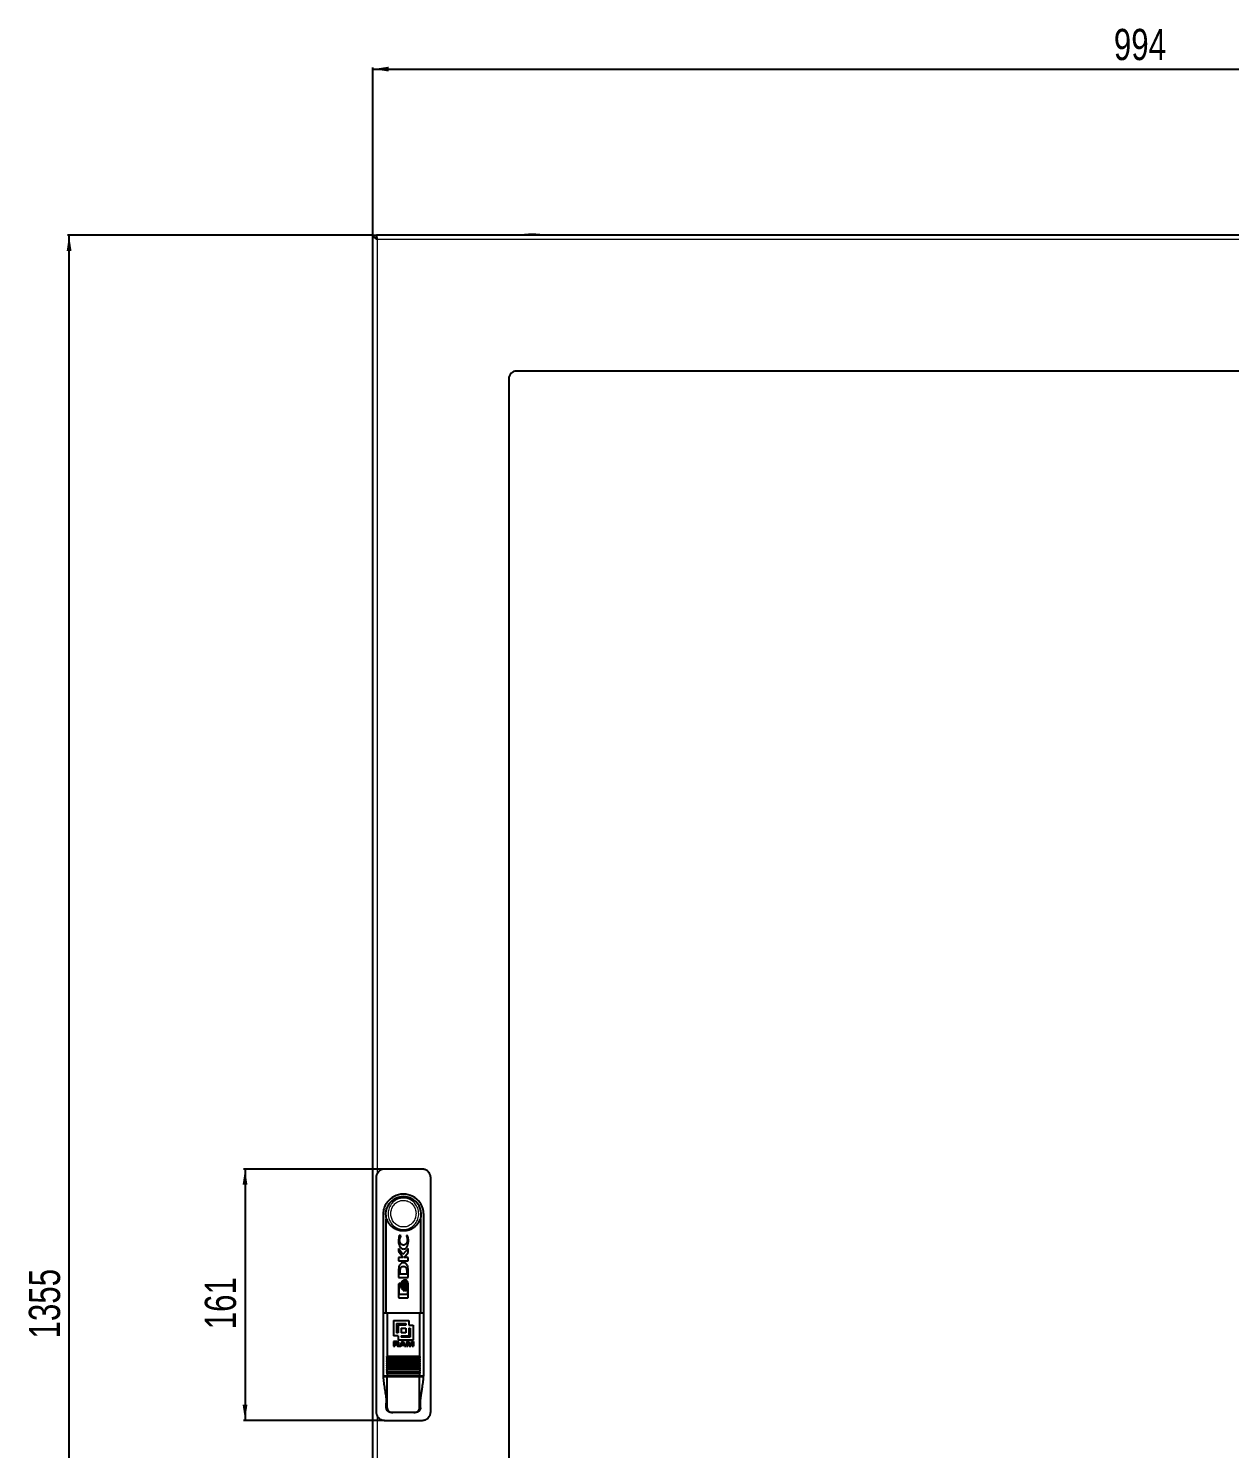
# Model space of a CAD drawing. Header units: millimetres. Extents: x -945 to 2005, y -832 to 978.
# Drawn here: x -945 to -176, y 24 to 934 of the extents above; entities that cross this region are included whole.
import ezdxf

# ---------------------------------------------------------------- set-up
doc = ezdxf.new("R2010")
doc.units = ezdxf.units.MM
doc.layers.add('FORMAT', color=7, linetype='Continuous')
doc.styles.add('SLDTEXTSTYLE0', font='TXT', dxfattribs={"width": 0.75})
doc.dimstyles.new('SLDDIMSTYLE0', dxfattribs={"dimtxt": 20, "dimasz": 10, "dimexe": 0, "dimexo": 0.0625, "dimgap": 5, "dimtad": 2, "dimdec": 1, "dimrnd": 1e-09, "dimzin": 12, "dimdsep": 46, "dimtxsty": 'SLDTEXTSTYLE0', "dimsah": 1, "dimcen": 0.09, "dimadec": 0, "dimazin": 3, "dimtfac": 1, "dimtofl": 0, "dimtmove": 0, "dimatfit": 3, "dimfxl": 0, "dimfrac": 2, "dimtolj": 1, "dimtzin": 12, "dimarcsym": 0})

# ---------------------------------------------------------------- blocks, each defined once
blk = doc.blocks.new('_D')
at = {"layer": 'FORMAT'}
for p, q in [((-724.58, 801.54), (-724.58, 909.03)), ((-724.58, 908.03), (269.42, 908.03)), ((269.42, 801.54), (269.42, 909.03))]:
    blk.add_line(p, q, dxfattribs=at)
for points in [[(-724.58, 908.03), (-714.58, 906.49), (-714.58, 909.57)], [(269.42, 908.03), (259.42, 909.57), (259.42, 906.49)]]:
    blk.add_solid(points, dxfattribs=at)
at = {"layer": 'FORMAT', "insert": (-249.75, 933.81), "char_height": 20, "attachment_point": 1, "style": 'SLDTEXTSTYLE0'}
blk.add_mtext('994', dxfattribs=at)
blk = doc.blocks.new('_D_1')
at = {"layer": 'FORMAT'}
for p, q in [((-724.59, 801.53), (-920.33, 801.53)), ((-919.33, -553.47), (-919.33, 801.53)), ((-724.59, -553.47), (-920.33, -553.47))]:
    blk.add_line(p, q, dxfattribs=at)
for points in [[(-919.33, 801.53), (-920.86, 791.53), (-917.79, 791.53)], [(-919.33, -553.47), (-917.79, -543.47), (-920.86, -543.47)]]:
    blk.add_solid(points, dxfattribs=at)
at = {"layer": 'FORMAT', "insert": (-945.11, 94.48), "char_height": 20, "attachment_point": 1, "rotation": 90, "style": 'SLDTEXTSTYLE0'}
blk.add_mtext('1355', dxfattribs=at)
blk = doc.blocks.new('_D_4')
at = {"layer": 'FORMAT'}
for p, q in [((-717.09, 203.03), (-807.58, 203.03)), ((-806.58, 203.03), (-806.58, 42.03)), ((-717.09, 42.03), (-807.58, 42.03))]:
    blk.add_line(p, q, dxfattribs=at)
for points in [[(-806.58, 203.03), (-808.12, 193.03), (-805.05, 193.03)], [(-806.58, 42.03), (-805.05, 52.03), (-808.12, 52.03)]]:
    blk.add_solid(points, dxfattribs=at)
at = {"layer": 'FORMAT', "insert": (-832.37, 100.37), "char_height": 20, "attachment_point": 1, "rotation": 90, "style": 'SLDTEXTSTYLE0'}
blk.add_mtext('161', dxfattribs=at)

msp = doc.modelspace()

# ---------------------------------------------------------------- linework, layer by layer
at = {"color": 7, "linetype": 'Continuous', "lineweight": 25}
for p, q in [((-724.58, 801.53), (-722.58, 801.53)), ((-724.58, -553.47), (-724.58, 801.53)), ((267.12, 801.53), (-722.28, 801.53)), ((-722.28, 799.8), (-722.28, 801.53)), ((177.42, 714.53), (-632.58, 714.53)), ((-637.58, 709.53), (-637.58, -461.47)), ((-693.08, 203.03), (-717.08, 203.03)), ((-722.58, 197.53), (-722.58, 47.53)), ((-687.58, 47.53), (-687.58, 197.53)), ((-718.08, 174.03), (-718.08, 71.03)), ((-692.08, 71.03), (-692.08, 174.03)), ((-716.08, 111.03), (-716.08, 171.03)), ((-716.08, 171.03), (-716.08, 171.03)), ((-694.08, 171.03), (-694.08, 111.03)), ((-694.08, 171.03), (-694.08, 171.03)), ((-707.78, 160.71), (-708.31, 157.55)), ((-706.69, 160.33), (-707.78, 160.71)), ((-706.69, 160.04), (-706.69, 160.33)), ((-702.29, 160.31), (-703.1, 160.59)), ((-703.1, 160.59), (-703.1, 160.36)), ((-701.85, 157.53), (-702.29, 160.31)), ((-705.44, 148.36), (-708.22, 152.16)), ((-708.22, 152.16), (-708.22, 150.47)), ((-708.22, 150.47), (-705.27, 146.48)), ((-705.27, 146.48), (-708.22, 146.48)), ((-708.22, 146.48), (-708.22, 144.25)), ((-701.94, 152.25), (-705.44, 148.36)), ((-704.58, 146.48), (-701.94, 149.51)), ((-701.94, 146.48), (-704.58, 146.48)), ((-701.94, 149.51), (-701.94, 152.25)), ((-701.94, 144.25), (-701.94, 146.48)), ((-708.22, 144.25), (-701.94, 144.25)), ((-708.22, 137.85), (-708.22, 133.62)), ((-707.26, 138.51), (-707.35, 137.54)), ((-707.35, 137.54), (-707.35, 135.98)), ((-702.71, 135.98), (-702.71, 137.4)), ((-701.96, 138.67), (-702.14, 140.29)), ((-701.93, 137.67), (-701.96, 138.67)), ((-701.93, 137.65), (-701.93, 137.67)), ((-701.93, 137.63), (-701.93, 137.65)), ((-701.93, 133.62), (-701.93, 137.63)), ((-708.22, 133.62), (-701.93, 133.62)), ((-708.22, 129.03), (-708.22, 121.18)), ((-707.71, 122.65), (-707.71, 128.89)), ((-707.71, 128.89), (-707.13, 128.89)), ((-707.13, 129.68), (-707.57, 129.68)), ((-707.35, 135.98), (-702.71, 135.98)), ((-707.13, 128.89), (-707.13, 129.68)), ((-705.12, 131.39), (-705.35, 131.53)), ((-704.38, 131.91), (-705.05, 131.91)), ((-704.74, 130.98), (-704.98, 131.26)), ((-704.64, 128.61), (-704.37, 130.17)), ((-704.36, 127.04), (-704.64, 128.61)), ((-704.37, 130.17), (-704.6, 130.74)), ((-703.29, 131.91), (-703.99, 131.91)), ((-701.94, 121.18), (-701.94, 129.03)), ((-702.42, 122.65), (-707.71, 122.65)), ((-707.57, 120.53), (-702.59, 120.53)), ((-705.41, 125.71), (-705.14, 125.85)), ((-705.21, 125.24), (-704.53, 125.24)), ((-704.99, 125.97), (-704.74, 126.24)), ((-704.59, 126.48), (-704.36, 127.04)), ((-704.14, 125.24), (-703.44, 125.24)), ((-702.42, 126.33), (-702.42, 122.65)), ((-718.04, 111.03), (-718.04, 70.53)), ((-718.04, 111.03), (-715.42, 111.03)), ((-715.42, 111.03), (-694.74, 111.03)), ((-715.42, 111.03), (-715.42, 83.03)), ((-694.74, 111.03), (-694.74, 83.03)), ((-694.74, 111.03), (-692.11, 111.03)), ((-692.11, 111.03), (-692.11, 70.53)), ((-711.42, 106.03), (-701.66, 106.03)), ((-711.42, 106.03), (-711.42, 96.27)), ((-709.47, 104.08), (-709.47, 98.22)), ((-709.47, 104.08), (-703.62, 104.08)), ((-708.5, 103.1), (-708.5, 98.22)), ((-703.62, 103.1), (-708.5, 103.1)), ((-706.54, 101.15), (-706.54, 98.22)), ((-706.54, 101.15), (-703.62, 101.15)), ((-703.62, 104.08), (-703.62, 103.1)), ((-703.62, 101.15), (-703.62, 98.22)), ((-701.66, 106.03), (-701.66, 103.1)), ((-701.66, 103.1), (-698.74, 103.1)), ((-701.66, 101.15), (-701.66, 96.27)), ((-701.66, 101.15), (-700.69, 101.15)), ((-700.69, 101.15), (-700.69, 95.3)), ((-698.74, 103.1), (-698.74, 93.34)), ((-708.5, 96.27), (-711.42, 96.27)), ((-709.36, 92.47), (-711.42, 92.47)), ((-711.42, 92.47), (-711.42, 89.5)), ((-710.55, 91.98), (-710.55, 91.18)), ((-710.55, 91.98), (-709.48, 91.98)), ((-709.52, 91.18), (-710.55, 91.18)), ((-708.5, 98.22), (-709.47, 98.22)), ((-708.5, 96.27), (-708.5, 93.34)), ((-698.74, 93.34), (-708.5, 93.34)), ((-706.04, 92.47), (-707.58, 89.5)), ((-703.62, 98.22), (-706.54, 98.22)), ((-706.54, 96.27), (-706.54, 95.3)), ((-706.54, 96.27), (-701.66, 96.27)), ((-700.69, 95.3), (-706.54, 95.3)), ((-706.12, 90.6), (-705.53, 91.87)), ((-705.02, 92.47), (-706.04, 92.47)), ((-705.53, 91.87), (-704.93, 90.6)), ((-703.46, 89.5), (-705.02, 92.47)), ((-701.69, 92.47), (-703.01, 92.47)), ((-703.01, 92.47), (-703.01, 89.5)), ((-702.17, 91.9), (-702.17, 89.5)), ((-702.17, 91.9), (-701.29, 89.5)), ((-700.84, 90.21), (-701.69, 92.47)), ((-699.99, 92.47), (-700.84, 90.21)), ((-700.38, 89.5), (-699.5, 91.9)), ((-698.67, 92.47), (-699.99, 92.47)), ((-699.5, 91.9), (-699.5, 89.5)), ((-698.67, 92.47), (-698.67, 89.5)), ((-715.68, 82.93), (-715.48, 82.93)), ((-694.68, 82.93), (-715.48, 82.93)), ((-711.42, 89.5), (-710.55, 89.5)), ((-710.55, 90.68), (-710.55, 89.5)), ((-710.55, 90.68), (-709.62, 90.68)), ((-708.98, 90.2), (-708.97, 89.88)), ((-708.84, 89.5), (-707.88, 89.5)), ((-708.05, 89.94), (-708.07, 90.29)), ((-708.05, 89.94), (-708.05, 89.92)), ((-707.88, 89.59), (-707.88, 89.5)), ((-707.58, 89.5), (-706.64, 89.5)), ((-706.64, 89.5), (-706.36, 90.11)), ((-706.36, 90.11), (-704.69, 90.11)), ((-704.93, 90.6), (-706.12, 90.6)), ((-704.69, 90.11), (-704.39, 89.5)), ((-704.39, 89.5), (-703.46, 89.5)), ((-703.01, 89.5), (-702.17, 89.5)), ((-701.29, 89.5), (-700.38, 89.5)), ((-699.5, 89.5), (-698.67, 89.5)), ((-694.68, 82.93), (-694.48, 82.93)), ((-694.68, 81.53), (-715.48, 81.53)), ((-694.68, 80.13), (-715.48, 80.13)), ((-694.68, 78.73), (-715.48, 78.73)), ((-694.68, 77.33), (-715.48, 77.33)), ((-694.68, 75.93), (-715.48, 75.93)), ((-694.68, 74.53), (-715.48, 74.53)), ((-694.68, 73.13), (-715.48, 73.13)), ((-694.68, 81.53), (-694.48, 81.53)), ((-694.68, 80.13), (-694.48, 80.13)), ((-694.68, 78.73), (-694.48, 78.73)), ((-694.68, 77.33), (-694.48, 77.33)), ((-694.68, 75.93), (-694.48, 75.93)), ((-694.68, 74.53), (-694.48, 74.53)), ((-694.68, 73.13), (-694.48, 73.13)), ((-718.04, 70.53), (-715.42, 70.53)), ((-718.04, 70.03), (-715.42, 70.03)), ((-716.08, 70.03), (-716.08, 70.53)), ((-715.42, 71.83), (-715.42, 70.53)), ((-715.42, 70.53), (-694.74, 70.53)), ((-715.42, 50.03), (-715.42, 70.03)), ((-715.42, 70.03), (-694.74, 70.03)), ((-694.74, 71.83), (-694.74, 70.53)), ((-694.74, 70.53), (-692.11, 70.53)), ((-694.74, 50.03), (-694.74, 70.03)), ((-694.74, 70.03), (-692.11, 70.03)), ((-694.08, 70.53), (-694.08, 70.03)), ((-716.04, 50.03), (-716.04, 53.12)), ((-711.81, 47.03), (-712.74, 47.03)), ((-698.35, 47.03), (-711.81, 47.03)), ((-697.42, 47.03), (-698.35, 47.03)), ((-694.12, 50.03), (-694.12, 53.12)), ((-717.08, 42.03), (-693.08, 42.03))]:
    msp.add_line(p, q, dxfattribs=at)
at = {"color": 8, "linetype": 'Continuous', "lineweight": 18}
for p, q in [((-622.58, 801.66), (-627.44, 801.66)), ((-622.58, 801.78), (-627.33, 801.78)), ((-617.83, 801.78), (-622.58, 801.78)), ((-617.72, 801.66), (-622.58, 801.66)), ((-721.98, 798.93), (-721.98, 200.02)), ((266.82, 798.93), (-721.98, 798.93)), ((-715.42, 83.03), (-694.74, 83.03)), ((-716.04, 50.03), (-715.42, 50.03)), ((-694.74, 50.03), (-694.12, 50.03)), ((-721.98, 45.06), (-721.98, -550.87))]:
    msp.add_line(p, q, dxfattribs=at)
at = {"color": 7, "linetype": 'Continuous', "lineweight": 25}
for centre, radius, start, end in [((-627.32, 801.66), 0.126, 96.02558, 180), ((-601.67, 801.6), 25.77, 179.86102, 180.13898), ((-622.58, 756.78), 45.25, 90.0016, 96.02558), ((-622.58, 756.78), 45.25, 83.97442, 89.9984), ((-617.84, 801.66), 0.126, 0, 83.97442), ((-643.48, 801.6), 25.77, 359.86102, 0.13898), ((-632.58, 709.53), 5, 90, 180), ((-705.08, 174.03), 11.4, 344.74488, 195.25752), ((-705.08, 174.03), 13, 35.39435, 144.60565), ((-705.08, 174.03), 13, 144.60565, 180), ((-705.08, 174.03), 13, 0, 35.39435), ((-705.08, 71.03), 13, 180, 184.41172), ((-705.08, 71.03), 13, 355.58829, 0)]:
    msp.add_arc(centre, radius, start, end, dxfattribs=at)
for points, knots in [([(-724.58, 801.53), (-724.58, 801.42), (-724.56, 801.32), (-724.5, 801.1), (-724.45, 800.99), (-724.32, 800.77), (-724.23, 800.66), (-724.05, 800.45), (-723.94, 800.34), (-723.7, 800.12), (-723.56, 800.01), (-723.28, 799.8), (-723.13, 799.69), (-722.66, 799.36), (-722.32, 799.15), (-721.98, 798.93)], [0, 0, 0, 0, 0.125, 0.125, 0.25, 0.25, 0.375, 0.375, 0.5, 0.5, 0.625, 0.625, 0.75, 0.75, 1, 1, 1, 1]), ([(-722.58, 801.53), (-722.58, 801.1), (-722.52, 800.67), (-722.29, 799.8), (-722.14, 799.37), (-721.98, 798.93)], [0, 0, 0, 0, 0.5, 0.5, 1, 1, 1, 1]), ([(-721.98, 798.93), (-722, 799.27), (-722.03, 799.61), (-722.08, 800.24), (-722.1, 800.53), (-722.15, 801.01), (-722.18, 801.2), (-722.23, 801.46), (-722.25, 801.53), (-722.28, 801.53)], [0, 0, 0, 0, 0.25, 0.25, 0.5, 0.5, 0.75, 0.75, 1, 1, 1, 1]), ([(-717.08, 203.03), (-717.23, 203.03), (-717.54, 203.02), (-718, 202.96), (-718.45, 202.87), (-718.84, 202.75), (-719.25, 202.59), (-719.66, 202.4), (-720.11, 202.13), (-720.49, 201.85), (-720.9, 201.5), (-721.33, 201.05), (-721.69, 200.55), (-722, 200.01), (-722.25, 199.44), (-722.42, 198.88), (-722.53, 198.34), (-722.57, 197.94), (-722.58, 197.63), (-722.58, 197.53)], [0, 0, 0, 0, 0.053081, 0.106545, 0.16048, 0.214809, 0.247877, 0.312184, 0.372403, 0.42961, 0.474204, 0.561178, 0.644347, 0.688941, 0.775915, 0.859084, 0.894155, 0.964599, 1, 1, 1, 1]), ([(-687.58, 197.53), (-687.58, 197.61), (-687.58, 197.84), (-687.62, 198.22), (-687.69, 198.68), (-687.79, 199.05), (-687.96, 199.57), (-688.21, 200.14), (-688.55, 200.66), (-688.92, 201.15), (-689.35, 201.6), (-689.84, 201.98), (-690.29, 202.28), (-690.7, 202.5), (-691.19, 202.71), (-691.57, 202.82), (-691.99, 202.93), (-692.47, 203.01), (-692.88, 203.03), (-693.08, 203.03)], [0, 0, 0, 0, 0.026361, 0.079299, 0.132997, 0.187473, 0.214842, 0.321014, 0.402187, 0.429556, 0.535729, 0.616903, 0.644273, 0.72354, 0.777239, 0.831716, 0.859086, 0.929219, 1, 1, 1, 1]), ([(-694.08, 171.03), (-694.09, 171.01), (-694.11, 170.93), (-694.16, 170.83), (-694.23, 170.76), (-694.29, 170.73), (-694.35, 170.73), (-694.39, 170.74), (-694.43, 170.77), (-694.47, 170.78), (-694.49, 170.82), (-694.52, 170.81), (-694.55, 170.77), (-694.63, 170.63), (-694.72, 170.42), (-694.85, 170.13), (-694.99, 169.79), (-695.18, 169.39), (-695.39, 169), (-695.64, 168.57), (-695.98, 168.05), (-696.44, 167.45), (-696.85, 166.98), (-697.22, 166.6), (-697.64, 166.2), (-698.21, 165.72), (-698.95, 165.19), (-699.61, 164.8), (-700.16, 164.53), (-700.71, 164.27), (-701.43, 164), (-702.32, 163.73), (-703.08, 163.57), (-703.7, 163.49), (-704.32, 163.42), (-705.04, 163.4), (-705.93, 163.43), (-706.72, 163.51), (-707.39, 163.64), (-708.05, 163.79), (-708.75, 164), (-709.33, 164.23), (-709.86, 164.46), (-710.19, 164.62), (-710.62, 164.85), (-710.93, 165.03), (-711.46, 165.36), (-712.04, 165.79), (-712.71, 166.36), (-713.26, 166.92), (-713.67, 167.4), (-713.99, 167.8), (-714.29, 168.22), (-714.62, 168.74), (-714.87, 169.19), (-715.04, 169.53), (-715.14, 169.74), (-715.25, 169.98), (-715.35, 170.23), (-715.46, 170.47), (-715.54, 170.64), (-715.59, 170.74), (-715.63, 170.79), (-715.65, 170.82), (-715.68, 170.8), (-715.72, 170.77), (-715.78, 170.74), (-715.84, 170.73), (-715.9, 170.74), (-715.94, 170.77), (-715.98, 170.81), (-716.03, 170.89), (-716.06, 170.98), (-716.08, 171.03)], [0, 0, 0, 0, 0.007429, 0.022366, 0.037562, 0.053017, 0.060786, 0.067374, 0.073961, 0.080589, 0.08425, 0.085866, 0.088472, 0.091878, 0.103753, 0.109329, 0.120579, 0.137541, 0.148867, 0.160012, 0.182366, 0.204942, 0.227741, 0.239178, 0.252537, 0.279364, 0.306563, 0.334141, 0.347993, 0.361602, 0.38893, 0.41664, 0.44474, 0.458856, 0.47264, 0.500321, 0.523672, 0.552117, 0.571185, 0.585017, 0.612793, 0.636229, 0.640975, 0.664789, 0.669571, 0.683938, 0.697687, 0.7253, 0.748604, 0.777009, 0.796056, 0.805201, 0.823525, 0.841971, 0.860539, 0.869844, 0.87594, 0.882036, 0.892761, 0.900541, 0.906874, 0.910301, 0.913, 0.914838, 0.9167, 0.924526, 0.932352, 0.948085, 0.955997, 0.963249, 0.970501, 0.985183, 1, 1, 1, 1]), ([(-708.31, 157.55), (-708.28, 156.96), (-708.23, 155.78), (-707.73, 154.07), (-706.99, 152.76), (-706.16, 152.11), (-705.61, 151.88), (-705.31, 151.86), (-705.16, 151.84)], [0, 0, 0, 0, 0.250282, 0.499393, 0.748791, 0.874699, 0.937286, 1, 1, 1, 1]), ([(-707.48, 157.61), (-707.45, 158.05), (-707.39, 158.92), (-706.93, 159.67), (-706.69, 160.04)], [0, 0, 0, 0, 0.500963, 1, 1, 1, 1]), ([(-705.01, 154.35), (-705.2, 154.37), (-705.57, 154.4), (-706.09, 154.66), (-706.53, 155.01), (-707, 155.6), (-707.4, 156.48), (-707.46, 157.23), (-707.48, 157.61)], [0, 0, 0, 0, 0.124416, 0.248357, 0.373982, 0.500169, 0.7494, 1, 1, 1, 1]), ([(-705.16, 151.84), (-704.85, 151.87), (-704.24, 151.93), (-703.41, 152.39), (-702.8, 153.09), (-702.25, 154.19), (-701.91, 155.7), (-701.87, 156.92), (-701.85, 157.53)], [0, 0, 0, 0, 0.125262, 0.250124, 0.375384, 0.500707, 0.750322, 1, 1, 1, 1]), ([(-702.54, 157.61), (-702.57, 157.23), (-702.62, 156.48), (-703.02, 155.61), (-703.48, 155.02), (-703.92, 154.66), (-704.44, 154.4), (-704.82, 154.37), (-705.01, 154.35)], [0, 0, 0, 0, 0.249965, 0.497821, 0.623014, 0.748581, 0.874284, 1, 1, 1, 1]), ([(-703.1, 160.36), (-702.93, 159.91), (-702.6, 159.03), (-702.56, 158.08), (-702.54, 157.61)], [0, 0, 0, 0, 0.500084, 1, 1, 1, 1]), ([(-707.57, 141.38), (-707.7, 141.11), (-707.96, 140.56), (-708.16, 139.36), (-708.2, 138.45), (-708.22, 137.85)], [0, 0, 0, 0, 0.249362, 0.499672, 1, 1, 1, 1]), ([(-702.14, 140.29), (-702.23, 140.59), (-702.41, 141.19), (-702.92, 141.98), (-703.61, 142.62), (-704.46, 143.02), (-705.41, 143.06), (-706.31, 142.75), (-707.04, 142.15), (-707.39, 141.64), (-707.57, 141.38)], [0, 0, 0, 0, 0.125557, 0.25014, 0.375477, 0.500068, 0.624419, 0.749377, 0.874071, 1, 1, 1, 1]), ([(-705.06, 140.53), (-705.34, 140.52), (-705.77, 140.51), (-706.31, 140.33), (-706.66, 140.08), (-706.91, 139.73), (-707.12, 139.21), (-707.21, 138.79), (-707.26, 138.51)], [0, 0, 0, 0, 0.249432, 0.37514, 0.499356, 0.623458, 0.749245, 1, 1, 1, 1]), ([(-702.71, 137.4), (-702.72, 137.78), (-702.74, 138.52), (-702.94, 139.48), (-703.42, 140.08), (-704.09, 140.48), (-704.67, 140.51), (-705.06, 140.53)], [0, 0, 0, 0, 0.248427, 0.497372, 0.622903, 0.74851, 1, 1, 1, 1]), ([(-707.57, 129.68), (-707.65, 129.67), (-707.82, 129.65), (-708.04, 129.5), (-708.16, 129.32), (-708.22, 129.16), (-708.22, 129.07), (-708.22, 129.03)], [0, 0, 0, 0, 0.249445, 0.498999, 0.74851, 0.873859, 1, 1, 1, 1]), ([(-705.35, 131.53), (-705.48, 131.47), (-705.74, 131.34), (-706.15, 130.93), (-706.5, 130.3), (-706.76, 129.47), (-706.78, 128.9), (-706.8, 128.61)], [0, 0, 0, 0, 0.1246, 0.248977, 0.500405, 0.749333, 1, 1, 1, 1]), ([(-706.8, 128.61), (-706.78, 128.33), (-706.76, 127.77), (-706.52, 126.95), (-706.18, 126.33), (-705.78, 125.91), (-705.53, 125.78), (-705.41, 125.71)], [0, 0, 0, 0, 0.2487307, 0.4973773, 0.750528, 0.8752331, 1, 1, 1, 1]), ([(-706.29, 128.61), (-706.24, 129.13), (-706.17, 129.91), (-705.71, 130.87), (-705.32, 131.21), (-705.12, 131.39)], [0, 0, 0, 0, 0.4989654, 0.749922, 1, 1, 1, 1]), ([(-705.14, 125.85), (-705.33, 126.02), (-705.72, 126.37), (-706.17, 127.32), (-706.24, 128.1), (-706.29, 128.61)], [0, 0, 0, 0, 0.249575, 0.500842, 1, 1, 1, 1]), ([(-704.98, 131.26), (-705.15, 131.09), (-705.49, 130.73), (-705.88, 129.83), (-705.94, 129.1), (-705.99, 128.61)], [0, 0, 0, 0, 0.2501927, 0.5001584, 1, 1, 1, 1]), ([(-705.99, 128.61), (-705.94, 128.13), (-705.88, 127.4), (-705.49, 126.5), (-705.16, 126.14), (-704.99, 125.97)], [0, 0, 0, 0, 0.499584, 0.749527, 1, 1, 1, 1]), ([(-705.47, 128.61), (-705.45, 129.03), (-705.41, 129.67), (-705.11, 130.47), (-704.87, 130.81), (-704.74, 130.98)], [0, 0, 0, 0, 0.50146, 0.750257, 1, 1, 1, 1]), ([(-704.74, 126.24), (-704.86, 126.41), (-705.1, 126.76), (-705.4, 127.56), (-705.44, 128.19), (-705.47, 128.61)], [0, 0, 0, 0, 0.250895, 0.500775, 1, 1, 1, 1]), ([(-703.71, 128.61), (-703.76, 127.96), (-703.84, 126.99), (-704.35, 125.98), (-704.77, 125.47), (-705.06, 125.32), (-705.21, 125.24)], [0, 0, 0, 0, 0.497146, 0.748374, 0.87465, 1, 1, 1, 1]), ([(-704.6, 130.74), (-704.76, 130.4), (-705.1, 129.73), (-705.13, 128.99), (-705.15, 128.61)], [0, 0, 0, 0, 0.498433, 1, 1, 1, 1]), ([(-705.15, 128.61), (-705.13, 128.23), (-705.1, 127.49), (-704.76, 126.81), (-704.59, 126.48)], [0, 0, 0, 0, 0.501471, 1, 1, 1, 1]), ([(-705.05, 131.91), (-704.92, 131.82), (-704.67, 131.64), (-704.29, 131.14), (-703.83, 130.16), (-703.76, 129.23), (-703.71, 128.61)], [0, 0, 0, 0, 0.1256783, 0.2511395, 0.5015899, 1, 1, 1, 1]), ([(-704.53, 125.24), (-704.39, 125.32), (-704.1, 125.47), (-703.68, 125.97), (-703.16, 126.99), (-703.09, 127.96), (-703.04, 128.61)], [0, 0, 0, 0, 0.125292, 0.251009, 0.501049, 1, 1, 1, 1]), ([(-703.04, 128.61), (-703.08, 129.23), (-703.15, 130.15), (-703.62, 131.14), (-703.99, 131.64), (-704.25, 131.82), (-704.38, 131.91)], [0, 0, 0, 0, 0.496168, 0.747703, 0.874111, 1, 1, 1, 1]), ([(-702.64, 128.61), (-702.69, 127.96), (-702.77, 126.99), (-703.28, 125.98), (-703.7, 125.47), (-703.99, 125.32), (-704.14, 125.24)], [0, 0, 0, 0, 0.497154, 0.74838, 0.874653, 1, 1, 1, 1]), ([(-703.99, 131.91), (-703.86, 131.82), (-703.6, 131.64), (-703.22, 131.14), (-702.76, 130.16), (-702.69, 129.23), (-702.64, 128.61)], [0, 0, 0, 0, 0.125677, 0.251137, 0.501585, 1, 1, 1, 1]), ([(-701.94, 129.03), (-701.96, 129.3), (-702.01, 129.85), (-702.3, 130.62), (-702.62, 131.22), (-702.95, 131.67), (-703.18, 131.83), (-703.29, 131.91)], [0, 0, 0, 0, 0.249822, 0.49931, 0.748741, 0.874879, 1, 1, 1, 1]), ([(-708.22, 121.18), (-708.22, 121.14), (-708.22, 121.05), (-708.16, 120.89), (-708.04, 120.71), (-707.82, 120.56), (-707.65, 120.54), (-707.57, 120.53)], [0, 0, 0, 0, 0.125388, 0.250591, 0.500192, 0.749805, 1, 1, 1, 1]), ([(-703.44, 125.24), (-703.33, 125.3), (-703.1, 125.41), (-702.73, 125.77), (-702.55, 126.1), (-702.42, 126.33)], [0, 0, 0, 0, 0.248111, 0.495863, 1, 1, 1, 1]), ([(-702.59, 120.53), (-702.51, 120.54), (-702.34, 120.56), (-702.12, 120.71), (-702, 120.89), (-701.94, 121.05), (-701.94, 121.14), (-701.94, 121.18)], [0, 0, 0, 0, 0.249437, 0.498997, 0.748516, 0.87386, 1, 1, 1, 1]), ([(-708.83, 91.58), (-708.83, 91.53), (-708.84, 91.45), (-708.89, 91.35), (-708.98, 91.27), (-709.19, 91.18), (-709.38, 91.18), (-709.52, 91.18)], [0, 0, 0, 0, 0.144848, 0.259554, 0.374146, 0.548842, 1, 1, 1, 1]), ([(-709.48, 91.98), (-709.34, 91.97), (-709.16, 91.96), (-708.96, 91.86), (-708.88, 91.77), (-708.84, 91.67), (-708.83, 91.61), (-708.83, 91.58)], [0, 0, 0, 0, 0.464779, 0.639498, 0.766783, 0.894486, 1, 1, 1, 1]), ([(-707.96, 91.64), (-707.96, 91.73), (-707.98, 91.89), (-708.09, 92.1), (-708.28, 92.27), (-708.7, 92.45), (-709.09, 92.46), (-709.36, 92.47)], [0, 0, 0, 0, 0.149141, 0.264134, 0.378852, 0.560232, 1, 1, 1, 1]), ([(-708.59, 90.94), (-708.48, 90.97), (-708.3, 91.02), (-708.1, 91.19), (-707.98, 91.38), (-707.96, 91.54), (-707.96, 91.62), (-707.96, 91.64)], [0, 0, 0, 0, 0.331473, 0.546481, 0.762526, 0.960277, 1, 1, 1, 1]), ([(-715.42, 81.63), (-715.47, 81.85), (-715.53, 82.17), (-715.62, 82.61), (-715.66, 82.82), (-715.68, 82.93)], [0, 0, 0, 0, 0.499993, 0.749996, 1, 1, 1, 1]), ([(-715.48, 82.93), (-715.47, 82.93), (-715.45, 82.94), (-715.44, 82.96), (-715.43, 82.99), (-715.42, 83.02), (-715.42, 83.03), (-715.42, 83.03)], [0, 0, 0, 0, 0.295691, 0.568687, 0.759853, 0.951912, 1, 1, 1, 1]), ([(-709.62, 90.68), (-709.51, 90.68), (-709.35, 90.67), (-709.17, 90.61), (-709.09, 90.55), (-709.02, 90.44), (-708.99, 90.32), (-708.99, 90.24), (-708.98, 90.2)], [0, 0, 0, 0, 0.362307, 0.499762, 0.603895, 0.707751, 0.888159, 1, 1, 1, 1]), ([(-708.97, 89.88), (-708.97, 89.85), (-708.96, 89.78), (-708.93, 89.65), (-708.89, 89.56), (-708.85, 89.51), (-708.84, 89.5)], [0, 0, 0, 0, 0.2561394, 0.5126978, 0.9190221, 1, 1, 1, 1]), ([(-708.07, 90.29), (-708.08, 90.4), (-708.1, 90.56), (-708.2, 90.75), (-708.37, 90.87), (-708.51, 90.92), (-708.59, 90.94)], [0, 0, 0, 0, 0.336422, 0.52346, 0.710673, 1, 1, 1, 1]), ([(-707.88, 89.59), (-707.9, 89.61), (-707.95, 89.63), (-708.01, 89.71), (-708.04, 89.81), (-708.05, 89.89), (-708.05, 89.92)], [0, 0, 0, 0, 0.20263, 0.420406, 0.728008, 1, 1, 1, 1]), ([(-694.74, 83.03), (-694.74, 83.02), (-694.73, 83), (-694.73, 82.98), (-694.72, 82.95), (-694.7, 82.94), (-694.69, 82.93), (-694.68, 82.93)], [0, 0, 0, 0, 0.1717087, 0.3429843, 0.5250053, 0.735802, 1, 1, 1, 1]), ([(-694.48, 82.93), (-694.5, 82.82), (-694.55, 82.55), (-694.64, 82.12), (-694.7, 81.79), (-694.74, 81.63)], [0, 0, 0, 0, 0.249996, 0.624995, 1, 1, 1, 1]), ([(-715.42, 80.23), (-715.47, 80.45), (-715.53, 80.77), (-715.62, 81.21), (-715.66, 81.42), (-715.68, 81.53)], [0, 0, 0, 0, 0.499993, 0.749996, 1, 1, 1, 1]), ([(-715.42, 78.83), (-715.47, 79.05), (-715.53, 79.37), (-715.62, 79.81), (-715.66, 80.02), (-715.68, 80.13)], [0, 0, 0, 0, 0.499993, 0.749996, 1, 1, 1, 1]), ([(-715.42, 77.43), (-715.47, 77.65), (-715.53, 77.97), (-715.62, 78.41), (-715.66, 78.62), (-715.68, 78.73)], [0, 0, 0, 0, 0.499993, 0.749996, 1, 1, 1, 1]), ([(-715.42, 76.03), (-715.47, 76.25), (-715.53, 76.57), (-715.62, 77.01), (-715.66, 77.22), (-715.68, 77.33)], [0, 0, 0, 0, 0.4999933, 0.7499958, 1, 1, 1, 1]), ([(-715.42, 74.63), (-715.47, 74.85), (-715.53, 75.17), (-715.62, 75.61), (-715.66, 75.82), (-715.68, 75.93)], [0, 0, 0, 0, 0.499993, 0.749996, 1, 1, 1, 1]), ([(-715.42, 73.23), (-715.47, 73.45), (-715.53, 73.77), (-715.62, 74.21), (-715.66, 74.42), (-715.68, 74.53)], [0, 0, 0, 0, 0.499993, 0.749996, 1, 1, 1, 1]), ([(-715.42, 71.83), (-715.47, 72.05), (-715.53, 72.37), (-715.62, 72.81), (-715.66, 73.02), (-715.68, 73.13)], [0, 0, 0, 0, 0.499993, 0.749996, 1, 1, 1, 1]), ([(-715.48, 81.53), (-715.47, 81.53), (-715.45, 81.54), (-715.44, 81.56), (-715.43, 81.59), (-715.42, 81.62), (-715.42, 81.63), (-715.42, 81.63)], [0, 0, 0, 0, 0.295691, 0.568687, 0.759853, 0.951912, 1, 1, 1, 1]), ([(-715.48, 80.13), (-715.47, 80.13), (-715.45, 80.14), (-715.44, 80.16), (-715.43, 80.19), (-715.42, 80.22), (-715.42, 80.23), (-715.42, 80.23)], [0, 0, 0, 0, 0.2956914, 0.5686867, 0.7598531, 0.9519121, 1, 1, 1, 1]), ([(-715.48, 78.73), (-715.47, 78.73), (-715.45, 78.74), (-715.44, 78.76), (-715.43, 78.79), (-715.42, 78.82), (-715.42, 78.83), (-715.42, 78.83)], [0, 0, 0, 0, 0.2956914, 0.5686867, 0.7598531, 0.9519121, 1, 1, 1, 1]), ([(-715.48, 77.33), (-715.47, 77.33), (-715.45, 77.34), (-715.44, 77.36), (-715.43, 77.39), (-715.42, 77.42), (-715.42, 77.43), (-715.42, 77.43)], [0, 0, 0, 0, 0.295691, 0.568687, 0.759853, 0.951912, 1, 1, 1, 1]), ([(-715.48, 75.93), (-715.47, 75.93), (-715.45, 75.94), (-715.44, 75.96), (-715.43, 75.99), (-715.42, 76.02), (-715.42, 76.03), (-715.42, 76.03)], [0, 0, 0, 0, 0.295691, 0.568687, 0.759853, 0.951912, 1, 1, 1, 1]), ([(-715.48, 74.53), (-715.47, 74.53), (-715.45, 74.54), (-715.44, 74.56), (-715.43, 74.59), (-715.42, 74.62), (-715.42, 74.63), (-715.42, 74.63)], [0, 0, 0, 0, 0.295691, 0.568687, 0.759853, 0.951912, 1, 1, 1, 1]), ([(-715.48, 73.13), (-715.47, 73.13), (-715.45, 73.14), (-715.44, 73.16), (-715.43, 73.19), (-715.42, 73.22), (-715.42, 73.23), (-715.42, 73.23)], [0, 0, 0, 0, 0.295691, 0.568687, 0.759853, 0.951912, 1, 1, 1, 1]), ([(-694.74, 81.63), (-696.66, 81.63), (-700.51, 81.63), (-707.43, 81.63), (-712.39, 81.63), (-715.42, 81.63)], [0, 0, 0, 0, 0.280051, 0.560047, 1, 1, 1, 1]), ([(-694.74, 80.23), (-696.66, 80.23), (-700.51, 80.23), (-707.43, 80.23), (-712.39, 80.23), (-715.42, 80.23)], [0, 0, 0, 0, 0.280051, 0.560047, 1, 1, 1, 1]), ([(-694.74, 78.83), (-696.66, 78.83), (-700.51, 78.83), (-707.43, 78.83), (-712.39, 78.83), (-715.42, 78.83)], [0, 0, 0, 0, 0.280051, 0.560047, 1, 1, 1, 1]), ([(-694.74, 77.43), (-696.66, 77.43), (-700.51, 77.43), (-707.43, 77.43), (-712.39, 77.43), (-715.42, 77.43)], [0, 0, 0, 0, 0.280051, 0.560047, 1, 1, 1, 1]), ([(-694.74, 76.03), (-696.66, 76.03), (-700.51, 76.03), (-707.43, 76.03), (-712.39, 76.03), (-715.42, 76.03)], [0, 0, 0, 0, 0.2800507, 0.5600468, 1, 1, 1, 1]), ([(-694.74, 74.63), (-696.66, 74.63), (-700.51, 74.63), (-707.43, 74.63), (-712.39, 74.63), (-715.42, 74.63)], [0, 0, 0, 0, 0.280051, 0.560047, 1, 1, 1, 1]), ([(-694.74, 73.23), (-696.66, 73.23), (-700.51, 73.23), (-707.43, 73.23), (-712.39, 73.23), (-715.42, 73.23)], [0, 0, 0, 0, 0.280051, 0.560047, 1, 1, 1, 1]), ([(-694.74, 81.63), (-694.74, 81.62), (-694.73, 81.6), (-694.73, 81.58), (-694.72, 81.55), (-694.7, 81.54), (-694.69, 81.53), (-694.68, 81.53)], [0, 0, 0, 0, 0.171709, 0.342984, 0.525005, 0.735802, 1, 1, 1, 1]), ([(-694.48, 81.53), (-694.5, 81.42), (-694.55, 81.15), (-694.64, 80.72), (-694.7, 80.39), (-694.74, 80.23)], [0, 0, 0, 0, 0.249996, 0.624995, 1, 1, 1, 1]), ([(-694.74, 80.23), (-694.74, 80.22), (-694.73, 80.2), (-694.73, 80.18), (-694.72, 80.15), (-694.7, 80.14), (-694.69, 80.13), (-694.68, 80.13)], [0, 0, 0, 0, 0.1717087, 0.3429843, 0.5250053, 0.735802, 1, 1, 1, 1]), ([(-694.48, 80.13), (-694.5, 80.02), (-694.55, 79.75), (-694.64, 79.32), (-694.7, 78.99), (-694.74, 78.83)], [0, 0, 0, 0, 0.249996, 0.624995, 1, 1, 1, 1]), ([(-694.74, 78.83), (-694.74, 78.82), (-694.73, 78.8), (-694.73, 78.78), (-694.72, 78.75), (-694.7, 78.74), (-694.69, 78.73), (-694.68, 78.73)], [0, 0, 0, 0, 0.171709, 0.342984, 0.525005, 0.735802, 1, 1, 1, 1]), ([(-694.48, 78.73), (-694.5, 78.62), (-694.55, 78.35), (-694.64, 77.92), (-694.7, 77.59), (-694.74, 77.43)], [0, 0, 0, 0, 0.249996, 0.6249953, 1, 1, 1, 1]), ([(-694.74, 77.43), (-694.74, 77.42), (-694.73, 77.4), (-694.73, 77.38), (-694.72, 77.35), (-694.7, 77.34), (-694.69, 77.33), (-694.68, 77.33)], [0, 0, 0, 0, 0.171709, 0.342984, 0.525005, 0.735802, 1, 1, 1, 1]), ([(-694.48, 77.33), (-694.5, 77.22), (-694.55, 76.95), (-694.64, 76.52), (-694.7, 76.19), (-694.74, 76.03)], [0, 0, 0, 0, 0.249996, 0.624995, 1, 1, 1, 1]), ([(-694.74, 76.03), (-694.74, 76.02), (-694.73, 76), (-694.73, 75.98), (-694.72, 75.95), (-694.7, 75.94), (-694.69, 75.93), (-694.68, 75.93)], [0, 0, 0, 0, 0.171709, 0.342984, 0.525005, 0.735802, 1, 1, 1, 1]), ([(-694.48, 75.93), (-694.5, 75.82), (-694.55, 75.55), (-694.64, 75.12), (-694.7, 74.79), (-694.74, 74.63)], [0, 0, 0, 0, 0.249996, 0.624995, 1, 1, 1, 1]), ([(-694.74, 74.63), (-694.74, 74.62), (-694.73, 74.6), (-694.73, 74.58), (-694.72, 74.55), (-694.7, 74.54), (-694.69, 74.53), (-694.68, 74.53)], [0, 0, 0, 0, 0.171709, 0.342984, 0.525005, 0.735802, 1, 1, 1, 1]), ([(-694.48, 74.53), (-694.5, 74.42), (-694.55, 74.15), (-694.64, 73.72), (-694.7, 73.39), (-694.74, 73.23)], [0, 0, 0, 0, 0.249996, 0.624995, 1, 1, 1, 1]), ([(-694.74, 73.23), (-694.74, 73.22), (-694.73, 73.2), (-694.73, 73.18), (-694.72, 73.15), (-694.7, 73.14), (-694.69, 73.13), (-694.68, 73.13)], [0, 0, 0, 0, 0.171709, 0.342984, 0.525005, 0.735802, 1, 1, 1, 1]), ([(-694.48, 73.13), (-694.5, 73.02), (-694.55, 72.75), (-694.64, 72.32), (-694.7, 71.99), (-694.74, 71.83)], [0, 0, 0, 0, 0.249996, 0.624995, 1, 1, 1, 1]), ([(-718.04, 70.03), (-718, 69.4), (-717.9, 68.14), (-717.68, 66.29), (-717.42, 64.41), (-717.21, 63.13), (-717.11, 62.49)], [0, 0, 0, 0, 0.249645, 0.499697, 0.749684, 1, 1, 1, 1]), ([(-694.74, 71.83), (-696.66, 71.83), (-700.51, 71.83), (-707.43, 71.83), (-712.39, 71.83), (-715.42, 71.83)], [0, 0, 0, 0, 0.280051, 0.560047, 1, 1, 1, 1]), ([(-693.05, 62.49), (-692.95, 63.13), (-692.74, 64.41), (-692.48, 66.28), (-692.26, 68.14), (-692.16, 69.4), (-692.11, 70.03)], [0, 0, 0, 0, 0.249412, 0.4992255, 0.7495239, 1, 1, 1, 1]), ([(-717.11, 62.49), (-716.92, 61.31), (-716.52, 58.94), (-716.1, 55.74), (-716.05, 53.74), (-716.04, 53.12)], [0, 0, 0, 0, 0.401015, 0.812371, 1, 1, 1, 1]), ([(-694.12, 53.12), (-694.11, 53.79), (-694.07, 55.15), (-693.84, 57.42), (-693.48, 59.89), (-693.19, 61.62), (-693.05, 62.49)], [0, 0, 0, 0, 0.200882, 0.40717, 0.701581, 1, 1, 1, 1]), ([(-722.58, 47.53), (-722.58, 47.38), (-722.57, 47.07), (-722.51, 46.61), (-722.41, 46.16), (-722.28, 45.74), (-722.09, 45.24), (-721.81, 44.69), (-721.45, 44.18), (-721.05, 43.71), (-720.6, 43.28), (-720.12, 42.94), (-719.67, 42.68), (-719.26, 42.48), (-718.77, 42.29), (-718.35, 42.18), (-717.89, 42.09), (-717.49, 42.04), (-717.18, 42.03), (-717.08, 42.03)], [0, 0, 0, 0, 0.05308, 0.106543, 0.160477, 0.214805, 0.259398, 0.346371, 0.429539, 0.474132, 0.561106, 0.644275, 0.677342, 0.741649, 0.801869, 0.859075, 0.894148, 0.964596, 1, 1, 1, 1]), ([(-712.74, 47.03), (-712.94, 47.04), (-713.34, 47.06), (-713.93, 47.21), (-714.49, 47.46), (-714.98, 47.8), (-715.39, 48.21), (-715.7, 48.66), (-715.91, 49.15), (-716, 49.54), (-716.04, 49.84), (-716.04, 49.97), (-716.04, 50.03)], [0, 0, 0, 0, 0.120376, 0.244127, 0.364564, 0.489009, 0.600952, 0.716824, 0.818418, 0.923399, 0.961609, 1, 1, 1, 1]), ([(-715.42, 50.03), (-715.42, 49.89), (-715.4, 49.59), (-715.28, 49.16), (-715.1, 48.76), (-714.85, 48.38), (-714.54, 48.04), (-714.15, 47.73), (-713.71, 47.46), (-713.18, 47.24), (-712.6, 47.09), (-712.12, 47.04), (-711.86, 47.03), (-711.81, 47.03)], [0, 0, 0, 0, 0.083716, 0.170062, 0.253737, 0.339597, 0.428434, 0.519217, 0.621997, 0.726966, 0.847412, 0.970556, 1, 1, 1, 1]), ([(-698.35, 47.03), (-698.1, 47.04), (-697.59, 47.07), (-696.91, 47.26), (-696.3, 47.54), (-695.82, 47.86), (-695.43, 48.24), (-695.12, 48.65), (-694.89, 49.11), (-694.78, 49.51), (-694.74, 49.82), (-694.74, 49.96), (-694.74, 50.03)], [0, 0, 0, 0, 0.144136, 0.292791, 0.408161, 0.526637, 0.623225, 0.722435, 0.819137, 0.919488, 0.959603, 1, 1, 1, 1]), ([(-694.12, 50.03), (-694.13, 49.88), (-694.14, 49.56), (-694.27, 49.1), (-694.46, 48.66), (-694.73, 48.27), (-695.06, 47.91), (-695.46, 47.6), (-695.91, 47.35), (-696.4, 47.17), (-696.91, 47.05), (-697.25, 47.04), (-697.42, 47.03)], [0, 0, 0, 0, 0.094561, 0.191951, 0.286491, 0.383627, 0.481142, 0.581113, 0.686061, 0.793592, 0.895769, 1, 1, 1, 1]), ([(-693.08, 42.03), (-693, 42.03), (-692.78, 42.04), (-692.39, 42.07), (-691.94, 42.15), (-691.56, 42.24), (-691.12, 42.39), (-690.69, 42.57), (-690.22, 42.83), (-689.89, 43.05), (-689.46, 43.37), (-689.01, 43.8), (-688.63, 44.29), (-688.29, 44.81), (-688.01, 45.36), (-687.81, 45.95), (-687.68, 46.44), (-687.6, 46.92), (-687.59, 47.33), (-687.58, 47.53)], [0, 0, 0, 0, 0.026361, 0.0793, 0.132999, 0.187476, 0.214847, 0.294113, 0.347812, 0.402289, 0.429659, 0.535832, 0.617007, 0.644377, 0.75055, 0.831725, 0.859095, 0.929223, 1, 1, 1, 1])]:
    msp.add_open_spline(points, degree=3, knots=knots, dxfattribs=at)
at = {"color": 8, "linetype": 'Continuous', "lineweight": 18}
for points, knots in [([(-705.08, 164.34), (-705.48, 164.35), (-706.94, 164.41), (-709.41, 165.18), (-712.08, 167.11), (-714.02, 169.85), (-715, 173.14), (-714.86, 176.64), (-713.56, 179.91), (-711.27, 182.52), (-708.59, 183.98), (-705.73, 184.61), (-702.82, 184.42), (-699.81, 183.15), (-697.35, 180.95), (-695.7, 178.02), (-695.08, 174.62), (-695.6, 171.14), (-697.25, 168.02), (-699.82, 165.69), (-702.6, 164.5), (-704.39, 164.38), (-705.08, 164.34)], [0, 0, 0, 0, 0.01915, 0.070299, 0.121827, 0.174622, 0.228963, 0.28448, 0.340377, 0.39571, 0.449678, 0.484245, 0.535714, 0.587166, 0.639036, 0.692345, 0.747141, 0.802884, 0.858699, 0.913653, 0.967076, 1, 1, 1, 1]), ([(-705.08, 165.97), (-704.51, 166.01), (-703.03, 166.11), (-700.74, 167.12), (-698.62, 169.1), (-697.26, 171.74), (-696.83, 174.67), (-697.35, 177.53), (-698.7, 180.01), (-700.72, 181.88), (-703.21, 182.95), (-705.62, 183.11), (-707.98, 182.58), (-710.19, 181.34), (-712.08, 179.13), (-713.14, 176.37), (-713.26, 173.42), (-712.45, 170.64), (-710.86, 168.32), (-708.66, 166.69), (-706.62, 166.03), (-705.41, 165.98), (-705.08, 165.97)], [0, 0, 0, 0, 0.032506, 0.085412, 0.140305, 0.196499, 0.252896, 0.308321, 0.361968, 0.413756, 0.464741, 0.515546, 0.549704, 0.603293, 0.658705, 0.7151, 0.771298, 0.826196, 0.879196, 0.930504, 0.981097, 1, 1, 1, 1])]:
    msp.add_open_spline(points, degree=3, knots=knots, dxfattribs=at)

# ---------------------------------------------------------------- dimensions: what is measured, and where the dimension line sits
at = {"layer": 'FORMAT'}
dim = msp.add_linear_dim(base=(269.42, 908.03), p1=(-724.58, 801.53), p2=(269.42, 801.53), dimstyle='SLDDIMSTYLE0', dxfattribs=at)
dim.commit()
dim.dimension.update_dxf_attribs({"geometry": '_D', "text_midpoint": (-227.58, 908.03), "dimtype": 160})
for base, p1, p2, picture, middle in [((-919.33, 801.53), (-724.58, -553.47), (-724.58, 801.53), '_D_1', (-919.33, 124.03)), ((-806.58, 42.03), (-717.08, 203.03), (-717.08, 42.03), '_D_4', (-806.58, 122.53))]:
    dim = msp.add_linear_dim(base=base, p1=p1, p2=p2, angle=90, dimstyle='SLDDIMSTYLE0', dxfattribs=at)
    dim.commit()
    dim.dimension.update_dxf_attribs({"geometry": picture, "text_midpoint": middle, "dimtype": 160})

doc.saveas('drawing.dxf')
